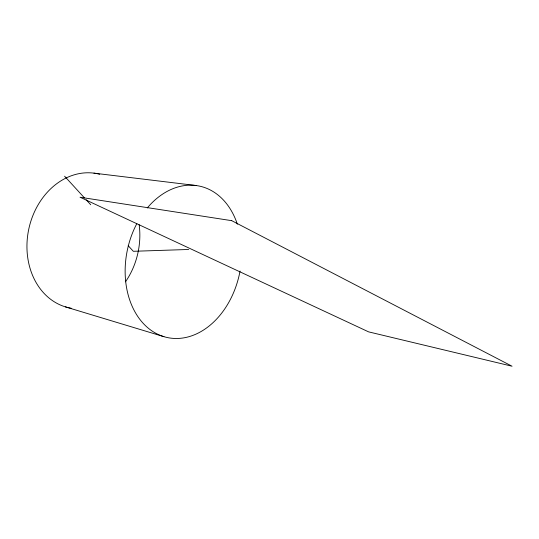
<?xml version="1.0" encoding="UTF-8"?>
<svg xmlns="http://www.w3.org/2000/svg" width="539" height="539" viewBox="0 0 539 539"><rect width="100%" height="100%" fill="white"/><g stroke="black" fill="none" stroke-linecap="round" stroke-linejoin="round"><path stroke-width="0.81" d="M188.69 249.476L133.322 251.295L128.208 245.71M93.948 173.147L196.095 185.524M65.428 306.873L163.91 336.659M64.599 176.206L84.482 197.928M86.179 199.787L90.727 204.753M71.135 308.214A68.527 55.861 -78.1 0 1 28.783 229.075A68.527 55.861 -78.1 0 1 99.695 174.265M139.163 224.736A68.527 55.861 -78.1 0 1 125.472 281.83M147.282 207.953A77.407 57.309 -78.1 0 1 237.349 224.197M240.037 271.063A77.407 57.309 -78.1 0 1 158.446 334.584A77.407 57.309 -78.1 0 1 136.812 223.651M231.723 220.673L80.068 197.227L368.588 331.862L512.05 366.224L231.723 220.673"/></g></svg>
